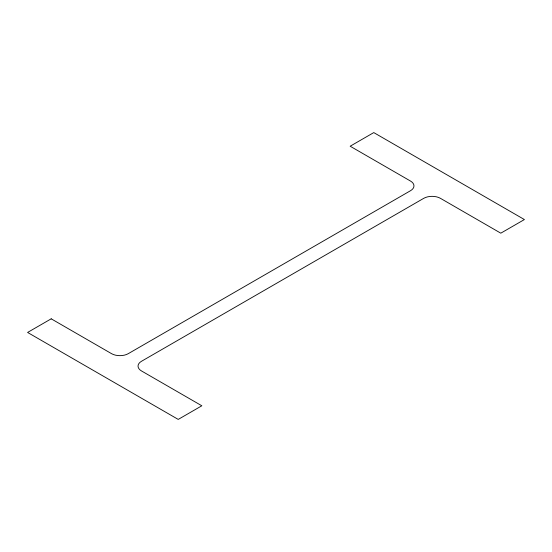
<?xml version="1.0" encoding="UTF-8"?>
<svg xmlns="http://www.w3.org/2000/svg" width="552" height="552" viewBox="0 0 552 552"><rect width="100%" height="100%" fill="white"/><g stroke="black" fill="none" stroke-linecap="round" stroke-linejoin="round"><path stroke-width="0.83" d="M51.205 318.821L27.6 332.449L178.227 419.41L201.832 405.782L141.491 370.944A11.833 6.831 0 0 1 141.491 361.284L423.722 198.34A11.833 6.831 0 0 1 440.455 198.34L500.795 233.179L524.4 219.551L373.773 132.59L350.168 146.218L410.509 181.056A11.833 6.831 0 0 1 410.509 190.716L128.278 353.659A11.833 6.831 0 0 1 111.545 353.659L51.205 318.821"/></g></svg>
